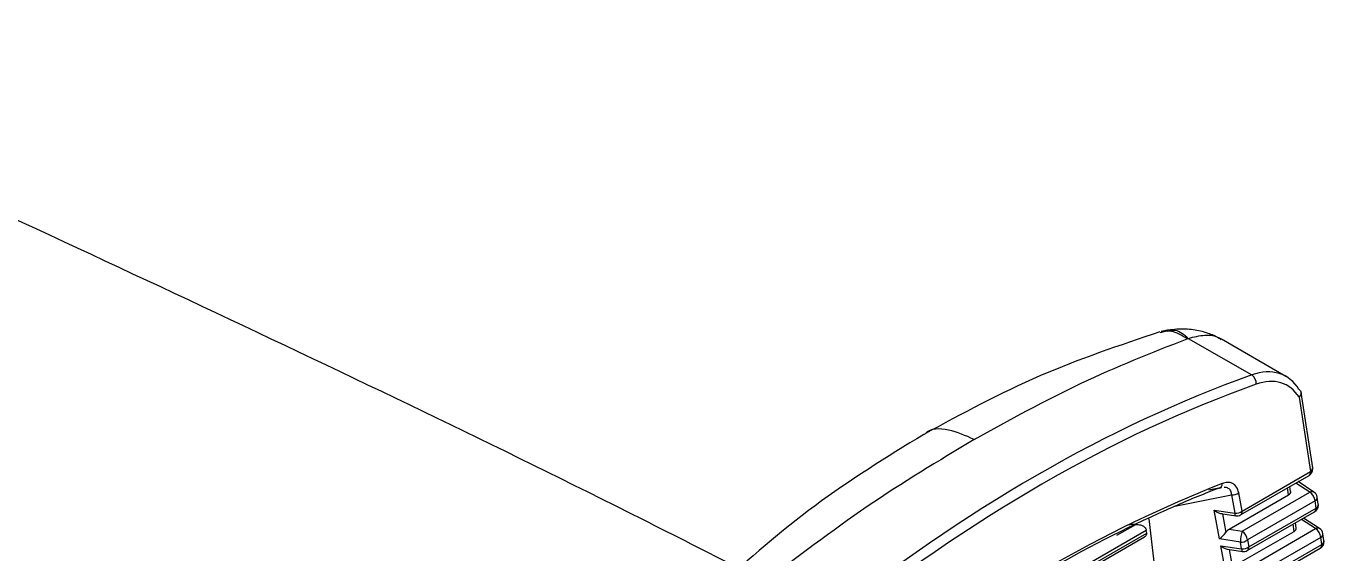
# Model space of a CAD drawing. Extents: x 2 to 136, y 1 to 99.
# Drawn here: x 12.846 to 14.588, y 86.629 to 87.337 of the extents above; entities that cross this region are included whole.
import ezdxf

# ---------------------------------------------------------------- set-up
doc = ezdxf.new("R2010")
doc.units = 0
doc.header["$MEASUREMENT"] = 0
doc.layers.add('OBJECT', color=7, linetype='CONTINUOUS')

msp = doc.modelspace()

# ---------------------------------------------------------------- linework, layer by layer
at = {"layer": 'OBJECT'}
for p, q in [((14.3782, 86.9281), (14.3696, 86.9263)), ((14.4045, 86.9165), (14.4062, 86.9171)), ((14.4062, 86.9171), (14.4915, 86.8679)), ((14.5373, 86.866), (14.4506, 86.916)), ((14.5549, 86.8482), (14.5547, 86.8483)), ((14.5548, 86.8383), (14.5703, 86.7381)), ((14.5732, 86.7433), (14.5575, 86.8445)), ((14.4763, 86.68), (14.5683, 86.7331)), ((14.4784, 86.685), (14.5703, 86.7381)), ((14.4472, 86.716), (14.4337, 86.7133)), ((14.4481, 86.716), (14.4506, 86.7168)), ((14.449, 86.7163), (14.4506, 86.7166)), ((14.4787, 86.658), (14.5694, 86.7104)), ((14.5407, 86.7067), (14.5392, 86.7163)), ((14.5436, 86.7113), (14.5425, 86.7183)), ((14.5694, 86.7104), (14.5504, 86.7228)), ((14.5748, 86.7107), (14.5535, 86.7246)), ((14.3883, 86.6915), (14.4642, 86.7068)), ((14.4612, 86.6608), (14.5407, 86.7067)), ((14.4642, 86.7068), (14.4688, 86.6823)), ((14.4784, 86.685), (14.4738, 86.7096)), ((14.5764, 86.6987), (14.4857, 86.6463)), ((14.5779, 86.6892), (14.5764, 86.6987)), ((14.5807, 86.6944), (14.5793, 86.7038)), ((14.3926, 86.3327), (14.3538, 86.6748)), ((14.4408, 86.6864), (14.4688, 86.6823)), ((14.448, 86.6479), (14.4408, 86.6864)), ((14.4499, 86.6817), (14.4699, 86.6788)), ((14.4519, 86.6814), (14.4565, 86.6565)), ((14.4854, 86.632), (14.5758, 86.6842)), ((14.4874, 86.637), (14.5779, 86.6892)), ((14.5824, 86.6617), (14.561, 86.6757)), ((14.3498, 86.6592), (13.9757, 86.4432)), ((14.3101, 86.6525), (14.3356, 86.6672)), ((14.3503, 86.6555), (14.3498, 86.6592)), ((14.4612, 86.6608), (14.4787, 86.658)), ((14.4702, 86.6127), (14.5483, 86.6578)), ((14.4877, 86.6099), (14.577, 86.6615)), ((14.5483, 86.6578), (14.5468, 86.6674)), ((14.5512, 86.6624), (14.5501, 86.6694)), ((14.577, 86.6615), (14.558, 86.6739)), ((13.9663, 86.4305), (14.3472, 86.6504)), ((13.9693, 86.4356), (14.3503, 86.6555)), ((14.4761, 86.6435), (14.448, 86.6479)), ((14.4778, 86.6342), (14.4761, 86.6435)), ((14.4857, 86.6463), (14.4874, 86.637)), ((14.584, 86.6497), (14.4947, 86.5982)), ((14.4965, 86.5889), (14.5855, 86.6403)), ((14.5855, 86.6403), (14.584, 86.6497)), ((14.5883, 86.6455), (14.5868, 86.6549)), ((14.4498, 86.6383), (14.4778, 86.6342)), ((14.4571, 86.5998), (14.4498, 86.6383)), ((14.459, 86.6337), (14.4789, 86.6307)), ((14.4609, 86.6334), (14.4656, 86.6084)), ((14.4944, 86.5839), (14.5834, 86.6353))]:
    msp.add_line(p, q, dxfattribs=at)
at = {"layer": 'OBJECT', "flags": 128}
for points in [[(14.4699, 86.6788), (14.4697, 86.6789), (14.4693, 86.6793), (14.4691, 86.68), (14.4689, 86.681), (14.4688, 86.6823)], [(14.4778, 86.6342), (14.4779, 86.633), (14.4781, 86.632), (14.4784, 86.6312), (14.4787, 86.6308), (14.4789, 86.6307)]]:
    msp.add_lwpolyline(points, dxfattribs=at)
at = {"layer": 'OBJECT'}
for centre, radius, start, end in [((14.4838, 86.8568), 0.0135, 354.4354, 55.5192), ((14.5633, 86.7418), 0.01, 299.9973, 0), ((14.5652, 86.7373), 0.00517, 306.0093, 9.2943), ((14.5676, 86.743), 0.00554, 299.2489, 3.5692), ((14.5633, 86.7418), 0.01, 0, 8.8019), ((14.4459, 86.7216), 0.0058, 282.9074, 2.8176), ((14.5724, 86.7059), 0.00535, 62.3846, 122.9559), ((14.561, 86.6974), 0.0155, 4.5064, 56.9498), ((14.5694, 86.7023), 0.01, 8.8019, 56.9399), ((14.4651, 86.7216), 0.0149, 266.4452, 305.6871), ((14.5708, 86.6929), 0.01, 299.9973, 0), ((14.5736, 86.7036), 0.00568, 300.1438, 2.674), ((14.5751, 86.6941), 0.00568, 300.1463, 2.6712), ((14.5708, 86.6929), 0.01, 0, 8.8019), ((14.4697, 86.6971), 0.0149, 266.4447, 305.6865), ((14.4713, 86.6887), 0.01, 261.6488, 299.9973), ((14.4733, 86.6842), 0.00517, 306.0093, 9.2943), ((14.5728, 86.6884), 0.00517, 306.0091, 9.2945), ((14.5155, 86.6439), 0.0394, 159.0397, 180.6524), ((14.4702, 86.645), 0.0155, 4.5064, 56.9498), ((14.5799, 86.657), 0.00535, 62.3831, 122.956), ((14.5686, 86.6485), 0.0155, 4.5062, 56.9506), ((14.577, 86.6534), 0.01, 8.8019, 56.9399), ((14.477, 86.6583), 0.0149, 266.4455, 305.6868), ((14.5784, 86.644), 0.01, 299.9973, 0), ((14.5804, 86.6395), 0.00517, 306.0104, 9.2932), ((14.5812, 86.6546), 0.00568, 300.1434, 2.6744), ((14.5826, 86.6452), 0.00568, 300.1465, 2.6713), ((14.5784, 86.644), 0.01, 0, 8.8019), ((14.4787, 86.6491), 0.0149, 266.4448, 305.6868), ((14.4804, 86.6406), 0.01, 261.6488, 299.9973), ((14.4825, 86.6361), 0.00502, 304.9522, 10.3514)]:
    msp.add_arc(centre, radius, start, end, dxfattribs=at)
for centre, major_axis, ratio, start_param, end_param in [((14.2861, 84.8475), (1.0308, 2.0018), 0.606843, 0.574391, 0.937899), ((14.4802, 86.7604), (0.0554, 0.1065), 0.604579, 5.923485, 6.860106), ((14.2932, 84.8438), (1.0257, 1.9932), 0.60697, 0.574247, 0.937755), ((14.4872, 86.7567), (0.0504, 0.0979), 0.60697, 5.935899, 6.857432), ((14.2957, 84.7884), (0.9928, 1.9312), 0.606953, 0.600984, 0.910013), ((14.5336, 86.7108), (0.0101, 0), 0.578066, 5.500531, 6.374197), ((14.4434, 86.6928), (0.0105, -0.0101), 0.443807, 4.891715, 5.946127), ((14.339, 86.6322), (0.0603, -0.0001), 0.581691, 1.628662, 1.801841), ((14.4618, 86.6526), (0.00622, 0.00869), 0.616507, 0.936244, 1.553976), ((14.5411, 86.6619), (0.0101, 0), 0.578066, 5.500531, 6.374197), ((14.4506, 86.6543), (0.00839, 0.00863), 0.259031, 4.154567, 5.208979), ((14.4524, 86.6447), (0.0105, -0.0101), 0.443807, 4.891715, 5.946127)]:
    msp.add_ellipse(centre, major_axis=major_axis, ratio=ratio, start_param=start_param, end_param=end_param, dxfattribs=at)
for points, knots in [([(13.8036, 86.6077), (13.7603, 86.6298), (13.5217, 86.7513), (13.0827, 86.9612), (12.4871, 87.237), (11.8866, 87.4987), (11.4804, 87.6709), (11.2734, 87.7523), (11.2689, 87.7541)], [0, 0, 0, 0, 0.052251, 0.288113, 0.523846, 0.759411, 0.99477, 1, 1, 1, 1]), ([(14.3679, 86.9258), (14.3137, 86.9076), (14.2047, 86.8709), (14.1023, 86.8158), (14.0509, 86.7881)], [0, 0, 0, 0, 0.497074, 1, 1, 1, 1]), ([(14.4045, 86.9165), (14.3974, 86.921), (14.3848, 86.9291), (14.3732, 86.9258), (14.3682, 86.9244)], [0, 0, 0, 0, 0.56275, 1, 1, 1, 1]), ([(14.4062, 86.9171), (14.4004, 86.9219), (14.3909, 86.9296), (14.3819, 86.9273), (14.3784, 86.9264)], [0, 0, 0, 0, 0.612667, 1, 1, 1, 1]), ([(14.4509, 86.9158), (14.4469, 86.9179), (14.4384, 86.9223), (14.4216, 86.9274), (14.4014, 86.9305), (14.3867, 86.929), (14.3786, 86.9282)], [0, 0, 0, 0, 0.197154, 0.418628, 0.683883, 1, 1, 1, 1]), ([(14.4062, 86.9171), (14.4137, 86.919), (14.4286, 86.9228), (14.4437, 86.921), (14.4495, 86.916), (14.4505, 86.9152)], [0, 0, 0, 0, 0.4553405, 0.9106807, 1, 1, 1, 1]), ([(14.1186, 86.7814), (14.1666, 86.8078), (14.2624, 86.8606), (14.3572, 86.8979), (14.4045, 86.9165)], [0, 0, 0, 0, 0.5, 1, 1, 1, 1]), ([(14.5549, 86.8482), (14.5556, 86.8476), (14.5569, 86.8466), (14.5577, 86.8444), (14.5574, 86.8419), (14.5563, 86.8399), (14.5553, 86.8388), (14.5549, 86.8384), (14.5548, 86.8383)], [0, 0, 0, 0, 0.219278, 0.438506, 0.659243, 0.882986, 0.985831, 1, 1, 1, 1]), ([(14.0509, 86.7881), (14.0011, 86.7574), (13.9023, 86.6964), (13.8164, 86.6205), (13.7737, 86.5828)], [0, 0, 0, 0, 0.502982, 1, 1, 1, 1]), ([(14.1186, 86.7814), (14.0707, 86.7524), (13.9748, 86.6946), (13.8801, 86.6225), (13.8328, 86.5864)], [0, 0, 0, 0, 0.5, 1, 1, 1, 1]), ([(14.1186, 86.7814), (14.1072, 86.7863), (14.0834, 86.7967), (14.0593, 86.7964), (14.0517, 86.788), (14.0513, 86.7875)], [0, 0, 0, 0, 0.4654059, 0.9664831, 1, 1, 1, 1]), ([(11.2689, 86.7563), (11.4215, 86.6816), (11.9207, 86.4374), (12.7168, 86.0144), (13.3597, 85.6487), (13.6558, 85.4803)], [0, 0, 0, 0, 0.191997, 0.628016, 1, 1, 1, 1]), ([(13.6626, 85.4542), (13.5079, 85.543), (13.1545, 85.7459), (12.6039, 86.0481), (12.0056, 86.3651), (11.561, 86.5944), (11.3138, 86.7152), (11.2689, 86.7371)], [0, 0, 0, 0, 0.193919, 0.442821, 0.68987, 0.943694, 1, 1, 1, 1]), ([(14.4472, 86.716), (14.4425, 86.7141), (14.419, 86.7049), (14.3404, 86.6716), (14.2615, 86.6312), (14.1828, 86.5854), (14.1043, 86.5377), (14.0313, 86.4843), (13.977, 86.4445)], [0, 0, 0, 0, 0.029968, 0.149857, 0.5, 0.529967, 0.649857, 1, 1, 1, 1]), ([(14.4738, 86.7096), (14.473, 86.7124), (14.4714, 86.718), (14.4658, 86.7227), (14.459, 86.7241), (14.454, 86.7226), (14.4517, 86.7219)], [0, 0, 0, 0, 0.261879, 0.524406, 0.776419, 1, 1, 1, 1]), ([(14.4543, 86.7173), (14.4544, 86.7173), (14.4564, 86.7177), (14.4596, 86.7162), (14.4632, 86.7127), (14.4638, 86.7088), (14.4642, 86.7068)], [0, 0, 0, 0, 0.0187007, 0.3381307, 0.6580665, 1, 1, 1, 1]), ([(14.3356, 86.6672), (14.3378, 86.6671), (14.3415, 86.6669), (14.3459, 86.6649), (14.3484, 86.6626), (14.3496, 86.6606), (14.3498, 86.6595), (14.3498, 86.6592)], [0, 0, 0, 0, 0.3459343, 0.5774792, 0.7673162, 0.9280038, 1, 1, 1, 1]), ([(14.3503, 86.6555), (14.3502, 86.6548), (14.3502, 86.6535), (14.3491, 86.6517), (14.3478, 86.6508), (14.3472, 86.6504)], [0, 0, 0, 0, 0.338257, 0.676498, 1, 1, 1, 1])]:
    msp.add_open_spline(points, degree=3, knots=knots, dxfattribs=at)

doc.saveas('drawing.dxf')
